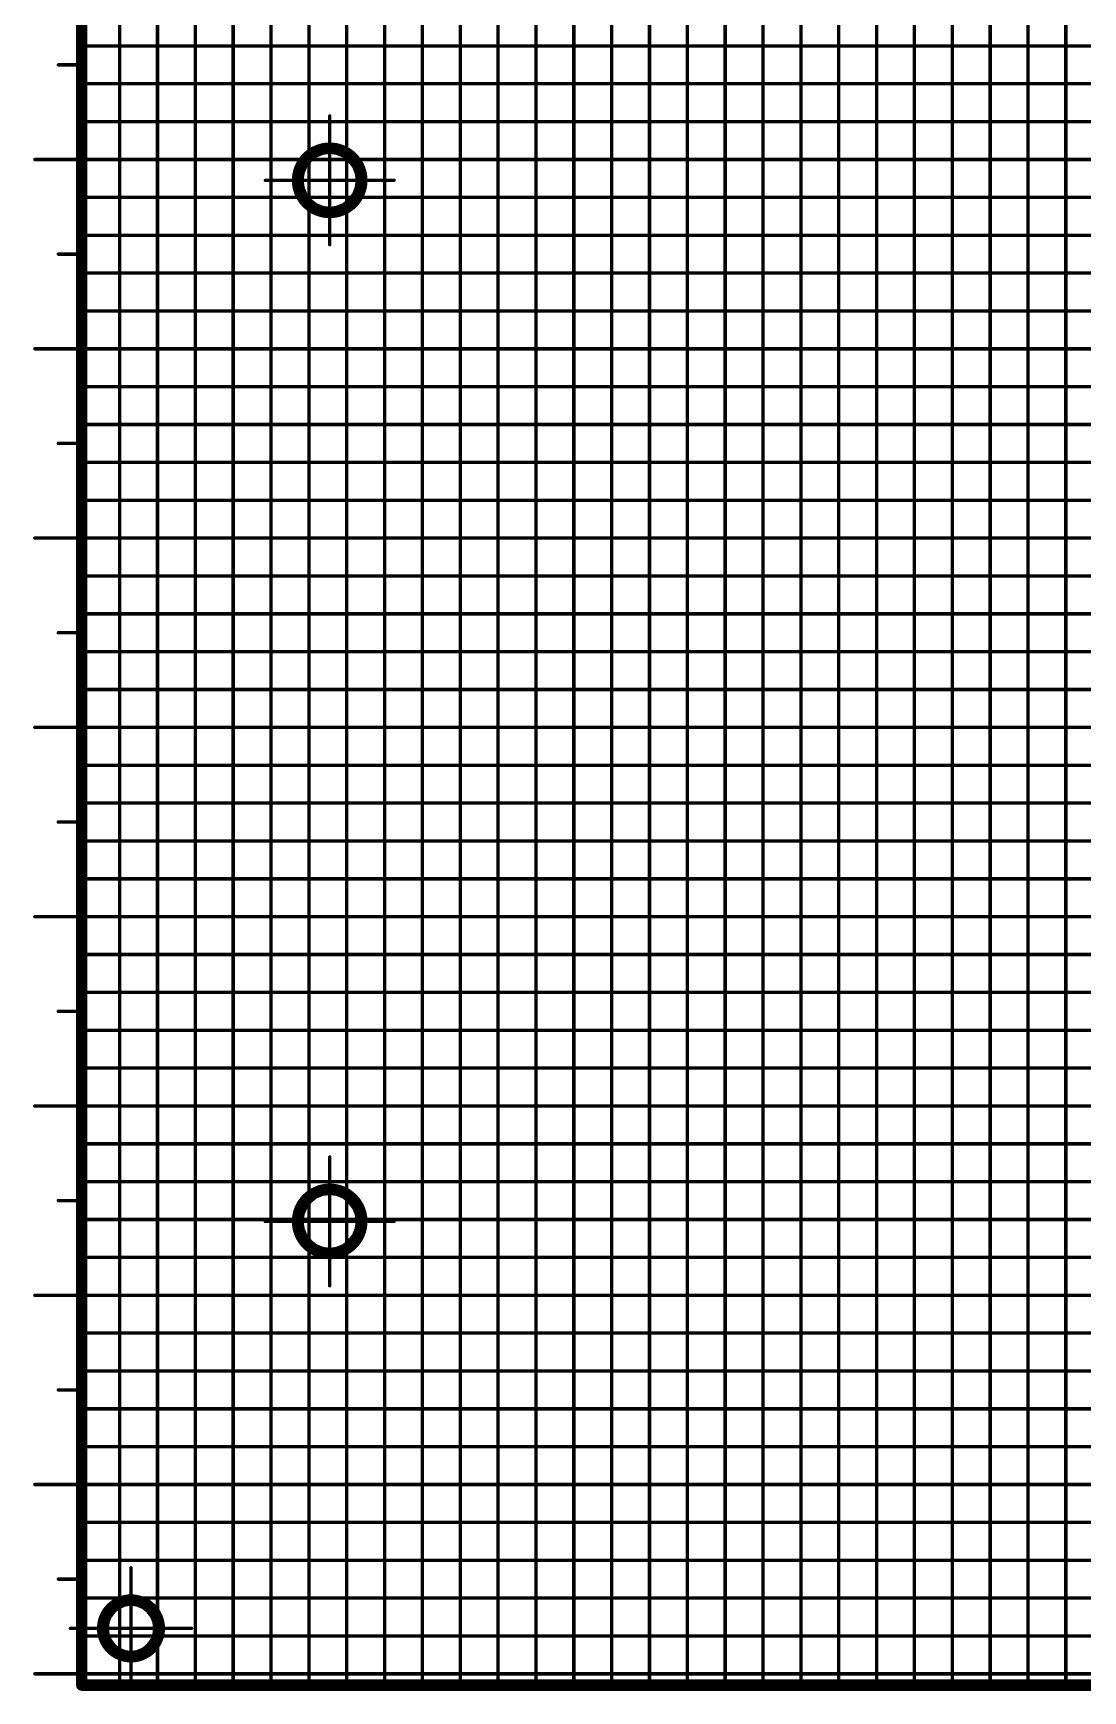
# Model space of a CAD drawing. Header units: millimetres. Extents: x 57 to 898, y 51 to 645.
# Drawn here: x 616.5 to 672, y 336.5 to 424.1 of the extents above; entities that cross this region are included whole.
import ezdxf

# ---------------------------------------------------------------- set-up
doc = ezdxf.new("R2010")
doc.units = ezdxf.units.MM
for name, color, linetype in [('Mechanical11', 56, 'Continuous'), ('Mechanical12', 56, 'Continuous'), ('Mechanical7', 56, 'Continuous'), ('Mechanical9', 56, 'Continuous')]:
    doc.layers.add(name, color=color, linetype=linetype)

msp = doc.modelspace()

# ---------------------------------------------------------------- linework, layer by layer
at = {"layer": 'Mechanical11', "color": 7}
for p, q in [((632.165, 416.323), (630.753, 416.323)), ((630.753, 416.323), (630.801, 415.958)), ((632.165, 414.911), (632.165, 416.323)), ((630.801, 415.958), (630.942, 415.617)), ((630.942, 415.617), (631.166, 415.325)), ((631.166, 415.325), (631.459, 415.1)), ((631.459, 415.1), (631.799, 414.959)), ((631.799, 414.959), (632.165, 414.911)), ((632.165, 361.323), (630.753, 361.323)), ((630.753, 361.323), (630.801, 360.958)), ((630.801, 360.958), (630.942, 360.617)), ((632.165, 359.911), (632.165, 361.323)), ((630.942, 360.617), (631.166, 360.325)), ((631.166, 360.325), (631.459, 360.1)), ((631.459, 360.1), (631.799, 359.959)), ((631.799, 359.959), (632.165, 359.911)), ((621.978, 340.992), (621.665, 341.034)), ((621.665, 341.034), (621.665, 339.823)), ((622.27, 340.872), (621.978, 340.992)), ((622.521, 340.679), (622.27, 340.872)), ((622.713, 340.428), (622.521, 340.679)), ((621.665, 339.823), (622.875, 339.823)), ((621.665, 339.823), (621.665, 338.613)), ((622.875, 339.823), (621.665, 339.823)), ((622.834, 340.137), (622.713, 340.428)), ((622.875, 339.823), (622.834, 340.137)), ((622.834, 339.51), (622.875, 339.823)), ((622.27, 338.775), (622.521, 338.967)), ((622.521, 338.967), (622.713, 339.218)), ((622.713, 339.218), (622.834, 339.51)), ((621.665, 338.613), (621.978, 338.654)), ((621.978, 338.654), (622.27, 338.775))]:
    msp.add_line(p, q, dxfattribs=at)
at = {"layer": 'Mechanical12', "color": 7}
for p, q in [((632.165, 417.735), (631.799, 417.687)), ((632.165, 417.735), (632.165, 416.323)), ((632.53, 417.687), (632.165, 417.735)), ((632.165, 416.323), (632.165, 417.735)), ((630.942, 417.029), (630.801, 416.689)), ((631.166, 417.322), (630.942, 417.029)), ((631.459, 417.546), (631.166, 417.322)), ((631.799, 417.687), (631.459, 417.546)), ((632.871, 417.546), (632.53, 417.687)), ((633.163, 417.322), (632.871, 417.546)), ((633.388, 417.029), (633.163, 417.322)), ((633.529, 416.689), (633.388, 417.029)), ((630.801, 416.689), (630.753, 416.323)), ((630.753, 416.323), (632.165, 416.323)), ((632.165, 416.323), (633.577, 416.323)), ((633.577, 416.323), (632.165, 416.323)), ((632.165, 416.323), (632.165, 414.911)), ((633.577, 416.323), (633.529, 416.689)), ((633.529, 415.958), (633.577, 416.323)), ((632.871, 415.1), (633.163, 415.325)), ((633.163, 415.325), (633.388, 415.617)), ((633.388, 415.617), (633.529, 415.958)), ((632.165, 414.911), (632.53, 414.959)), ((632.53, 414.959), (632.871, 415.1)), ((631.799, 362.687), (631.459, 362.546)), ((632.165, 362.735), (631.799, 362.687)), ((632.165, 362.735), (632.165, 361.323)), ((632.53, 362.687), (632.165, 362.735)), ((632.165, 361.323), (632.165, 362.735)), ((632.871, 362.546), (632.53, 362.687)), ((630.801, 361.689), (630.753, 361.323)), ((630.942, 362.029), (630.801, 361.689)), ((631.166, 362.322), (630.942, 362.029)), ((631.459, 362.546), (631.166, 362.322)), ((633.163, 362.322), (632.871, 362.546)), ((633.388, 362.029), (633.163, 362.322)), ((633.529, 361.689), (633.388, 362.029)), ((633.577, 361.323), (633.529, 361.689)), ((630.753, 361.323), (632.165, 361.323)), ((632.165, 361.323), (633.577, 361.323)), ((633.577, 361.323), (632.165, 361.323)), ((632.165, 361.323), (632.165, 359.911)), ((633.388, 360.617), (633.529, 360.958)), ((633.529, 360.958), (633.577, 361.323)), ((632.165, 359.911), (632.53, 359.959)), ((632.53, 359.959), (632.871, 360.1)), ((632.871, 360.1), (633.163, 360.325)), ((633.163, 360.325), (633.388, 360.617)), ((620.809, 340.679), (620.617, 340.428)), ((621.06, 340.872), (620.809, 340.679)), ((621.351, 340.992), (621.06, 340.872)), ((621.665, 341.034), (621.351, 340.992)), ((621.665, 339.823), (621.665, 341.034)), ((620.496, 340.137), (620.454, 339.823)), ((620.454, 339.823), (621.665, 339.823)), ((621.665, 339.823), (620.454, 339.823)), ((620.454, 339.823), (620.496, 339.51)), ((620.617, 340.428), (620.496, 340.137)), ((621.665, 338.613), (621.665, 339.823)), ((620.496, 339.51), (620.617, 339.218)), ((620.617, 339.218), (620.809, 338.967)), ((620.809, 338.967), (621.06, 338.775)), ((621.06, 338.775), (621.351, 338.654)), ((621.351, 338.654), (621.665, 338.613))]:
    msp.add_line(p, q, dxfattribs=at)
at = {"layer": 'Mechanical12', "color": 7, "const_width": 0.6}
for points in [[(619.065, 336.823), (619.065, 517.423)], [(619.065, 336.823), (619.065, 517.423)], [(619.065, 336.823), (740.165, 336.823)], [(619.065, 336.823), (740.165, 336.823)]]:
    msp.add_lwpolyline(points, dxfattribs=at)
at = {"layer": 'Mechanical12', "color": 7}
for points, const_width in [([(633.865, 416.323, 1), (630.465, 416.323, 1)], 0.6), ([(630.315, 416.323, 1), (630.615, 416.323, 1)], 0.3), ([(633.715, 416.323, 1), (634.015, 416.323, 1)], 0.3), ([(633.865, 361.323, 1), (630.465, 361.323, 1)], 0.6), ([(630.315, 361.323, 1), (630.615, 361.323, 1)], 0.3), ([(633.715, 361.323, 1), (634.015, 361.323, 1)], 0.3), ([(623.165, 339.823, 1), (620.165, 339.823, 1)], 0.6), ([(620.015, 339.823, 1), (620.315, 339.823, 1)], 0.3), ([(623.015, 339.823, 1), (623.315, 339.823, 1)], 0.3), ([(618.915, 336.823, 1), (619.215, 336.823, 1)], 0.3), ([(618.915, 336.823, 1), (619.215, 336.823, 1)], 0.3), ([(618.915, 336.823, 1), (619.215, 336.823, 1)], 0.3), ([(618.915, 336.823, 1), (619.215, 336.823, 1)], 0.3)]:
    msp.add_lwpolyline(points, format="xyb", close=True, dxfattribs=dict(at, const_width=const_width))
at = {"layer": 'Mechanical7', "color": 7, "const_width": 0.18}
for points in [[(632.165, 412.923), (632.165, 419.723)], [(628.765, 416.323), (635.565, 416.323)], [(632.165, 357.923), (632.165, 364.723)], [(628.765, 361.323), (635.565, 361.323)], [(621.665, 336.623), (621.665, 343.023)], [(618.465, 339.823), (624.865, 339.823)]]:
    msp.add_lwpolyline(points, dxfattribs=at)
at = {"layer": 'Mechanical7', "color": 7, "const_width": 0.09}
for points in [[(632.12, 419.723, 1), (632.21, 419.723, 1)], [(628.72, 416.323, 1), (628.81, 416.323, 1)], [(635.52, 416.323, 1), (635.61, 416.323, 1)], [(632.12, 412.923, 1), (632.21, 412.923, 1)], [(632.12, 364.723, 1), (632.21, 364.723, 1)], [(628.72, 361.323, 1), (628.81, 361.323, 1)], [(635.52, 361.323, 1), (635.61, 361.323, 1)], [(632.12, 357.923, 1), (632.21, 357.923, 1)], [(621.62, 343.023, 1), (621.71, 343.023, 1)], [(618.42, 339.823, 1), (618.51, 339.823, 1)], [(624.82, 339.823, 1), (624.91, 339.823, 1)], [(621.62, 336.623, 1), (621.71, 336.623, 1)]]:
    msp.add_lwpolyline(points, format="xyb", close=True, dxfattribs=at)
at = {"layer": 'Mechanical9', "color": 7, "const_width": 0.18}
for points in [[(619.065, 336.823), (619.065, 517.423)], [(621.065, 336.823), (621.065, 517.423)], [(623.065, 336.823), (623.065, 517.423)], [(625.065, 336.823), (625.065, 517.423)], [(627.065, 336.823), (627.065, 517.423)], [(629.065, 336.823), (629.065, 517.423)], [(631.065, 336.823), (631.065, 517.423)], [(633.065, 336.823), (633.065, 517.423)], [(635.065, 336.823), (635.065, 517.423)], [(637.065, 336.823), (637.065, 517.423)], [(639.065, 336.823), (639.065, 517.423)], [(641.065, 336.823), (641.065, 517.423)], [(643.065, 336.823), (643.065, 517.423)], [(645.065, 336.823), (645.065, 517.423)], [(647.065, 336.823), (647.065, 517.423)], [(649.065, 336.823), (649.065, 517.423)], [(651.065, 336.823), (651.065, 517.423)], [(653.065, 336.823), (653.065, 517.423)], [(655.065, 336.823), (655.065, 517.423)], [(657.065, 336.823), (657.065, 517.423)], [(659.065, 336.823), (659.065, 517.423)], [(661.065, 336.823), (661.065, 517.423)], [(663.065, 336.823), (663.065, 517.423)], [(665.065, 336.823), (665.065, 517.423)], [(667.065, 336.823), (667.065, 517.423)], [(669.065, 336.823), (669.065, 517.423)], [(671.065, 336.823), (671.065, 517.423)], [(619.065, 423.423), (740.165, 423.423)], [(617.825, 422.423), (619.065, 422.423)], [(619.065, 421.423), (740.165, 421.423)], [(619.065, 419.423), (740.165, 419.423)], [(616.585, 417.423), (619.065, 417.423)], [(617.825, 417.423), (619.065, 417.423)], [(619.065, 417.423), (740.165, 417.423)], [(619.065, 415.423), (740.165, 415.423)], [(619.065, 413.423), (740.165, 413.423)], [(617.825, 412.423), (619.065, 412.423)], [(619.065, 411.423), (740.165, 411.423)], [(619.065, 409.423), (740.165, 409.423)], [(616.585, 407.423), (619.065, 407.423)], [(617.825, 407.423), (619.065, 407.423)], [(619.065, 407.423), (740.165, 407.423)], [(619.065, 405.423), (740.165, 405.423)], [(619.065, 403.423), (740.165, 403.423)], [(617.825, 402.423), (619.065, 402.423)], [(619.065, 401.423), (740.165, 401.423)], [(619.065, 399.423), (740.165, 399.423)], [(616.585, 397.423), (619.065, 397.423)], [(617.825, 397.423), (619.065, 397.423)], [(619.065, 397.423), (740.165, 397.423)], [(619.065, 395.423), (740.165, 395.423)], [(619.065, 393.423), (740.165, 393.423)], [(617.825, 392.423), (619.065, 392.423)], [(619.065, 391.423), (740.165, 391.423)], [(619.065, 389.423), (740.165, 389.423)], [(616.585, 387.423), (619.065, 387.423)], [(617.825, 387.423), (619.065, 387.423)], [(619.065, 387.423), (740.165, 387.423)], [(619.065, 385.423), (740.165, 385.423)], [(619.065, 383.423), (740.165, 383.423)], [(617.825, 382.423), (619.065, 382.423)], [(619.065, 381.423), (740.165, 381.423)], [(619.065, 379.423), (740.165, 379.423)], [(616.585, 377.423), (619.065, 377.423)], [(617.825, 377.423), (619.065, 377.423)], [(619.065, 377.423), (740.165, 377.423)], [(619.065, 375.423), (740.165, 375.423)], [(619.065, 373.423), (740.165, 373.423)], [(617.825, 372.423), (619.065, 372.423)], [(619.065, 371.423), (740.165, 371.423)], [(619.065, 369.423), (740.165, 369.423)], [(616.585, 367.423), (619.065, 367.423)], [(617.825, 367.423), (619.065, 367.423)], [(619.065, 367.423), (740.165, 367.423)], [(619.065, 365.423), (740.165, 365.423)], [(619.065, 363.423), (740.165, 363.423)], [(617.825, 362.423), (619.065, 362.423)], [(619.065, 361.423), (740.165, 361.423)], [(619.065, 359.423), (740.165, 359.423)], [(616.585, 357.423), (619.065, 357.423)], [(617.825, 357.423), (619.065, 357.423)], [(619.065, 357.423), (740.165, 357.423)], [(619.065, 355.423), (740.165, 355.423)], [(619.065, 353.423), (740.165, 353.423)], [(617.825, 352.423), (619.065, 352.423)], [(619.065, 351.423), (740.165, 351.423)], [(619.065, 349.423), (740.165, 349.423)], [(616.585, 347.423), (619.065, 347.423)], [(617.825, 347.423), (619.065, 347.423)], [(619.065, 347.423), (740.165, 347.423)], [(619.065, 345.423), (740.165, 345.423)], [(619.065, 343.423), (740.165, 343.423)], [(617.825, 342.423), (619.065, 342.423)], [(619.065, 341.423), (740.165, 341.423)], [(619.065, 339.423), (740.165, 339.423)], [(616.585, 337.423), (619.065, 337.423)], [(617.825, 337.423), (619.065, 337.423)], [(619.065, 337.423), (740.165, 337.423)], [(619.065, 336.823), (740.165, 336.823)]]:
    msp.add_lwpolyline(points, dxfattribs=at)
at = {"layer": 'Mechanical9', "color": 7, "const_width": 0.09}
for points in [[(619.02, 423.423, 1), (619.11, 423.423, 1)], [(617.78, 422.423, 1), (617.87, 422.423, 1)], [(619.02, 422.423, 1), (619.11, 422.423, 1)], [(619.02, 421.423, 1), (619.11, 421.423, 1)], [(619.02, 419.423, 1), (619.11, 419.423, 1)], [(616.54, 417.423, 1), (616.63, 417.423, 1)], [(617.78, 417.423, 1), (617.87, 417.423, 1)], [(619.02, 417.423, 1), (619.11, 417.423, 1)], [(619.02, 417.423, 1), (619.11, 417.423, 1)], [(619.02, 417.423, 1), (619.11, 417.423, 1)], [(619.02, 415.423, 1), (619.11, 415.423, 1)], [(619.02, 413.423, 1), (619.11, 413.423, 1)], [(617.78, 412.423, 1), (617.87, 412.423, 1)], [(619.02, 412.423, 1), (619.11, 412.423, 1)], [(619.02, 411.423, 1), (619.11, 411.423, 1)], [(619.02, 409.423, 1), (619.11, 409.423, 1)], [(616.54, 407.423, 1), (616.63, 407.423, 1)], [(617.78, 407.423, 1), (617.87, 407.423, 1)], [(619.02, 407.423, 1), (619.11, 407.423, 1)], [(619.02, 407.423, 1), (619.11, 407.423, 1)], [(619.02, 407.423, 1), (619.11, 407.423, 1)], [(619.02, 405.423, 1), (619.11, 405.423, 1)], [(619.02, 403.423, 1), (619.11, 403.423, 1)], [(617.78, 402.423, 1), (617.87, 402.423, 1)], [(619.02, 402.423, 1), (619.11, 402.423, 1)], [(619.02, 401.423, 1), (619.11, 401.423, 1)], [(619.02, 399.423, 1), (619.11, 399.423, 1)], [(616.54, 397.423, 1), (616.63, 397.423, 1)], [(617.78, 397.423, 1), (617.87, 397.423, 1)], [(619.02, 397.423, 1), (619.11, 397.423, 1)], [(619.02, 397.423, 1), (619.11, 397.423, 1)], [(619.02, 397.423, 1), (619.11, 397.423, 1)], [(619.02, 395.423, 1), (619.11, 395.423, 1)], [(619.02, 393.423, 1), (619.11, 393.423, 1)], [(617.78, 392.423, 1), (617.87, 392.423, 1)], [(619.02, 392.423, 1), (619.11, 392.423, 1)], [(619.02, 391.423, 1), (619.11, 391.423, 1)], [(619.02, 389.423, 1), (619.11, 389.423, 1)], [(616.54, 387.423, 1), (616.63, 387.423, 1)], [(617.78, 387.423, 1), (617.87, 387.423, 1)], [(619.02, 387.423, 1), (619.11, 387.423, 1)], [(619.02, 387.423, 1), (619.11, 387.423, 1)], [(619.02, 387.423, 1), (619.11, 387.423, 1)], [(619.02, 385.423, 1), (619.11, 385.423, 1)], [(619.02, 383.423, 1), (619.11, 383.423, 1)], [(617.78, 382.423, 1), (617.87, 382.423, 1)], [(619.02, 382.423, 1), (619.11, 382.423, 1)], [(619.02, 381.423, 1), (619.11, 381.423, 1)], [(619.02, 379.423, 1), (619.11, 379.423, 1)], [(616.54, 377.423, 1), (616.63, 377.423, 1)], [(617.78, 377.423, 1), (617.87, 377.423, 1)], [(619.02, 377.423, 1), (619.11, 377.423, 1)], [(619.02, 377.423, 1), (619.11, 377.423, 1)], [(619.02, 377.423, 1), (619.11, 377.423, 1)], [(619.02, 375.423, 1), (619.11, 375.423, 1)], [(619.02, 373.423, 1), (619.11, 373.423, 1)], [(617.78, 372.423, 1), (617.87, 372.423, 1)], [(619.02, 372.423, 1), (619.11, 372.423, 1)], [(619.02, 371.423, 1), (619.11, 371.423, 1)], [(619.02, 369.423, 1), (619.11, 369.423, 1)], [(616.54, 367.423, 1), (616.63, 367.423, 1)], [(617.78, 367.423, 1), (617.87, 367.423, 1)], [(619.02, 367.423, 1), (619.11, 367.423, 1)], [(619.02, 367.423, 1), (619.11, 367.423, 1)], [(619.02, 367.423, 1), (619.11, 367.423, 1)], [(619.02, 365.423, 1), (619.11, 365.423, 1)], [(619.02, 363.423, 1), (619.11, 363.423, 1)], [(617.78, 362.423, 1), (617.87, 362.423, 1)], [(619.02, 362.423, 1), (619.11, 362.423, 1)], [(619.02, 361.423, 1), (619.11, 361.423, 1)], [(619.02, 359.423, 1), (619.11, 359.423, 1)], [(616.54, 357.423, 1), (616.63, 357.423, 1)], [(617.78, 357.423, 1), (617.87, 357.423, 1)], [(619.02, 357.423, 1), (619.11, 357.423, 1)], [(619.02, 357.423, 1), (619.11, 357.423, 1)], [(619.02, 357.423, 1), (619.11, 357.423, 1)], [(619.02, 355.423, 1), (619.11, 355.423, 1)], [(619.02, 353.423, 1), (619.11, 353.423, 1)], [(617.78, 352.423, 1), (617.87, 352.423, 1)], [(619.02, 352.423, 1), (619.11, 352.423, 1)], [(619.02, 351.423, 1), (619.11, 351.423, 1)], [(619.02, 349.423, 1), (619.11, 349.423, 1)], [(616.54, 347.423, 1), (616.63, 347.423, 1)], [(617.78, 347.423, 1), (617.87, 347.423, 1)], [(619.02, 347.423, 1), (619.11, 347.423, 1)], [(619.02, 347.423, 1), (619.11, 347.423, 1)], [(619.02, 347.423, 1), (619.11, 347.423, 1)], [(619.02, 345.423, 1), (619.11, 345.423, 1)], [(619.02, 343.423, 1), (619.11, 343.423, 1)], [(617.78, 342.423, 1), (617.87, 342.423, 1)], [(619.02, 342.423, 1), (619.11, 342.423, 1)], [(619.02, 341.423, 1), (619.11, 341.423, 1)], [(619.02, 339.423, 1), (619.11, 339.423, 1)], [(616.54, 337.423, 1), (616.63, 337.423, 1)], [(617.78, 337.423, 1), (617.87, 337.423, 1)], [(619.02, 337.423, 1), (619.11, 337.423, 1)], [(619.02, 337.423, 1), (619.11, 337.423, 1)], [(619.02, 337.423, 1), (619.11, 337.423, 1)], [(619.02, 336.823, 1), (619.11, 336.823, 1)], [(619.02, 336.823, 1), (619.11, 336.823, 1)], [(621.02, 336.823, 1), (621.11, 336.823, 1)], [(623.02, 336.823, 1), (623.11, 336.823, 1)], [(625.02, 336.823, 1), (625.11, 336.823, 1)], [(627.02, 336.823, 1), (627.11, 336.823, 1)], [(629.02, 336.823, 1), (629.11, 336.823, 1)], [(631.02, 336.823, 1), (631.11, 336.823, 1)], [(633.02, 336.823, 1), (633.11, 336.823, 1)], [(635.02, 336.823, 1), (635.11, 336.823, 1)], [(637.02, 336.823, 1), (637.11, 336.823, 1)], [(639.02, 336.823, 1), (639.11, 336.823, 1)], [(641.02, 336.823, 1), (641.11, 336.823, 1)], [(643.02, 336.823, 1), (643.11, 336.823, 1)], [(645.02, 336.823, 1), (645.11, 336.823, 1)], [(647.02, 336.823, 1), (647.11, 336.823, 1)], [(649.02, 336.823, 1), (649.11, 336.823, 1)], [(651.02, 336.823, 1), (651.11, 336.823, 1)], [(653.02, 336.823, 1), (653.11, 336.823, 1)], [(655.02, 336.823, 1), (655.11, 336.823, 1)], [(657.02, 336.823, 1), (657.11, 336.823, 1)], [(659.02, 336.823, 1), (659.11, 336.823, 1)], [(661.02, 336.823, 1), (661.11, 336.823, 1)], [(663.02, 336.823, 1), (663.11, 336.823, 1)], [(665.02, 336.823, 1), (665.11, 336.823, 1)], [(667.02, 336.823, 1), (667.11, 336.823, 1)], [(669.02, 336.823, 1), (669.11, 336.823, 1)], [(671.02, 336.823, 1), (671.11, 336.823, 1)]]:
    msp.add_lwpolyline(points, format="xyb", close=True, dxfattribs=at)

doc.saveas('drawing.dxf')
